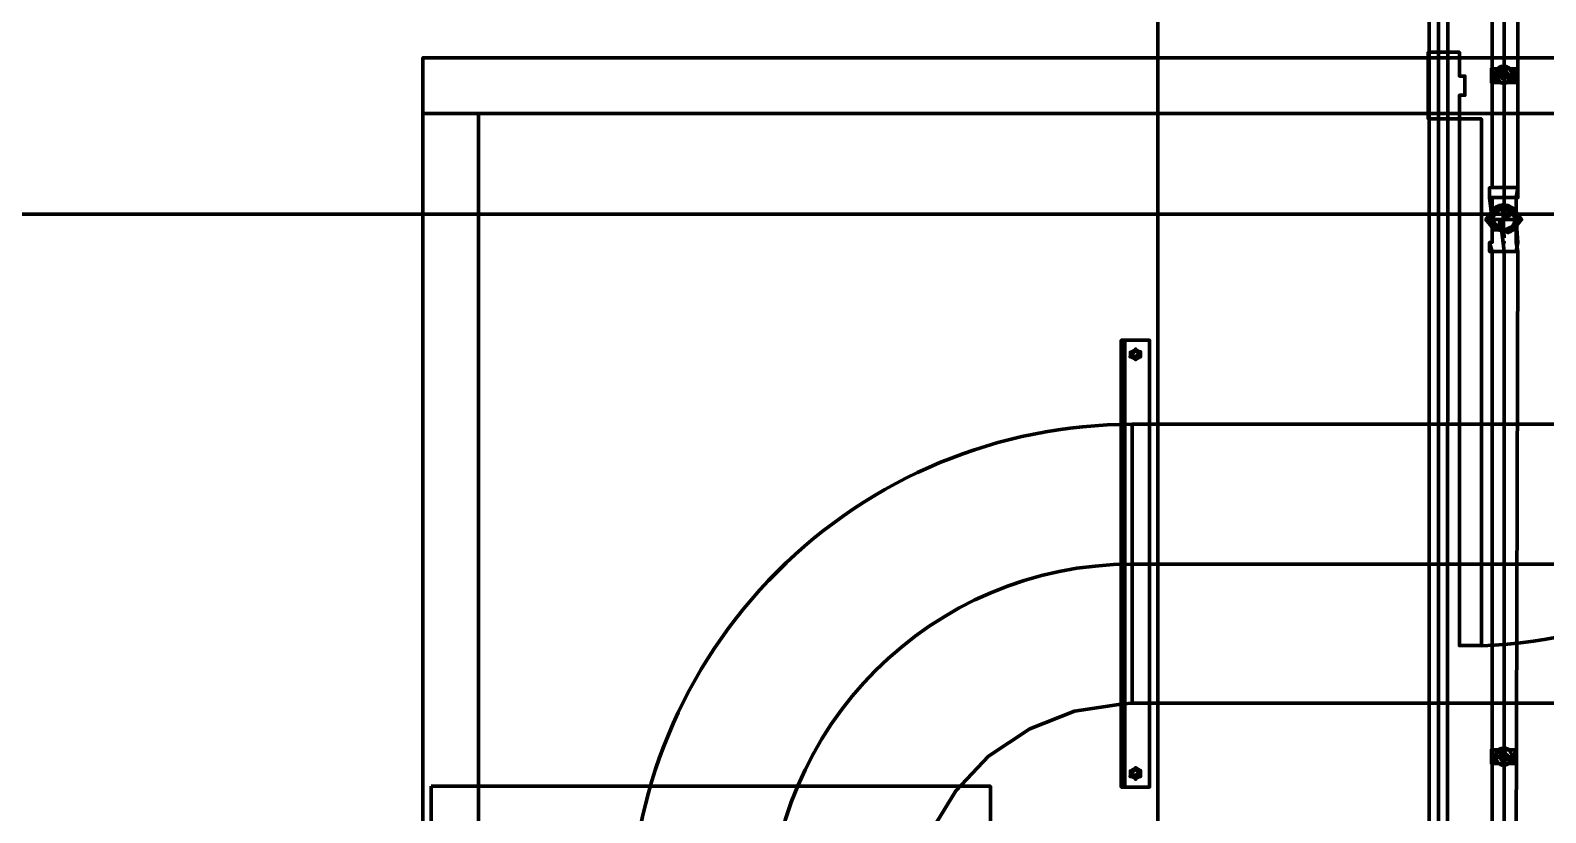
# Model space of a CAD drawing. Extents: x 0 to 1153, y 0 to 816.
# Drawn here: x 525.7 to 543.25, y 428.52 to 437.58 of the extents above; entities that cross this region are included whole.
import ezdxf

# ---------------------------------------------------------------- set-up
doc = ezdxf.new("R2010")
doc.units = 0
doc.header["$MEASUREMENT"] = 0
for name, color, linetype in [('Arch', 7, 'Continuous'), ('Hatch', 7, 'Continuous'), ('HVAC', 7, 'Continuous'), ('PIPE', 7, 'Continuous')]:
    doc.layers.add(name, color=color, linetype=linetype)

msp = doc.modelspace()

# ---------------------------------------------------------------- linework, layer by layer
at = {"layer": 'Arch', "color": 11, "linetype": 'Continuous', "lineweight": 211}
for p, q in [((538.755, 361.77), (538.755, 717.391)), ((917.988, 435.451), (110.871, 435.451))]:
    msp.add_line(p, q, dxfattribs=at)
msp.add_lwpolyline([(530.246, 436.615), (530.246, 427.429), (530.246, 436.615), (530.246, 437.261), (530.246, 436.615), (530.892, 436.615), (634.365, 436.615), (635.011, 436.615), (635.011, 437.261), (635.011, 436.615)], close=True, dxfattribs=at)
for points in [[(635.011, 437.261), (530.246, 437.261), (635.011, 437.261)], [(541.888, 437.261), (541.888, 437.325), (542.248, 437.325), (542.248, 437.049), (542.311, 437.049), (542.311, 436.827), (542.248, 436.827), (542.248, 436.552), (542.248, 430.456), (542.502, 430.456), (542.502, 436.552), (541.888, 436.552), (541.888, 436.615), (541.888, 437.261), (541.888, 436.615)], [(530.892, 427.429), (530.892, 436.615), (530.892, 427.429)]]:
    msp.add_lwpolyline(points, dxfattribs=at)
msp.add_lwpolyline([(542.501, 430.451, 0.401854), (548.344, 436.557, 0.401854), (554.207, 430.456), (554.207, 436.552), (554.461, 436.552), (554.461, 436.827), (554.397, 436.827), (554.397, 437.049), (554.461, 437.049), (554.461, 437.325), (554.821, 437.325), (554.789, 437.261), (554.821, 436.615), (554.789, 437.261)], format="xyb", dxfattribs=at)
at = {"layer": 'Hatch', "color": 251, "linetype": 'Continuous', "lineweight": 211}
msp.add_lwpolyline([(530.341, 428.826), (536.818, 428.826), (536.818, 425.588), (530.341, 425.588)], close=True, dxfattribs=at)
at = {"layer": 'HVAC', "color": 6, "linetype": 'Continuous', "lineweight": 211}
for points in [[(538.374, 433.991), (538.374, 428.816), (538.332, 433.991), (538.66, 433.991), (538.332, 433.991), (538.332, 428.816), (538.66, 428.816), (538.332, 428.816)], [(538.459, 433.827), (538.487, 433.863), (538.51, 433.861), (538.529, 433.844), (538.532, 433.821), (538.52, 433.799), (538.499, 433.79), (538.476, 433.795), (538.461, 433.815), (538.459, 433.824), (538.481, 433.793), (538.533, 433.827), (538.526, 433.805), (538.505, 433.791), (538.481, 433.793), (538.463, 433.81), (538.461, 433.815), (538.501, 433.768), (538.501, 433.768), (538.46, 433.818), (538.462, 433.841), (538.479, 433.86), (538.502, 433.863), (538.522, 433.853), (538.554, 433.8), (538.554, 433.8), (538.533, 433.83), (538.554, 433.853), (538.532, 433.833), (538.501, 433.885), (538.501, 433.885), (538.438, 433.8), (538.438, 433.8), (538.501, 433.768), (538.554, 433.8), (538.554, 433.853), (538.501, 433.885), (538.438, 433.853), (538.438, 433.8), (538.501, 433.768), (538.501, 433.768), (538.554, 433.8), (538.554, 433.8), (538.554, 433.853), (538.554, 433.853), (538.501, 433.885), (538.501, 433.885), (538.438, 433.853), (538.438, 433.8), (538.438, 433.8), (538.438, 433.853), (538.501, 433.885), (538.554, 433.853), (538.554, 433.8), (538.501, 433.768), (538.438, 433.8), (538.501, 433.768), (538.501, 433.768), (538.554, 433.8), (538.554, 433.8), (538.554, 433.853), (538.554, 433.853), (538.501, 433.885), (538.501, 433.885), (538.438, 433.853), (538.438, 433.8), (538.501, 433.768), (538.554, 433.8), (538.554, 433.853), (538.501, 433.885), (538.438, 433.853), (538.438, 433.8), (538.501, 433.768), (538.554, 433.8), (538.554, 433.853), (538.501, 433.885), (538.438, 433.853)], [(538.459, 428.98), (538.487, 429.015), (538.51, 429.014), (538.529, 428.997), (538.532, 428.974), (538.52, 428.951), (538.499, 428.943), (538.476, 428.948), (538.461, 428.968), (538.459, 428.976), (538.481, 428.945), (538.533, 428.98), (538.526, 428.958), (538.505, 428.944), (538.481, 428.945), (538.466, 428.958), (538.501, 428.911), (538.501, 428.911), (538.464, 428.96), (538.459, 428.983), (538.468, 429.004), (538.487, 429.015), (538.51, 429.014), (538.529, 428.997), (538.554, 428.943), (538.554, 428.943), (538.533, 428.983), (538.554, 429.006), (538.532, 428.986), (538.501, 429.038), (538.501, 429.038), (538.462, 428.994), (538.438, 428.943), (538.438, 428.943), (538.438, 429.006), (538.501, 429.038), (538.554, 429.006), (538.554, 428.943), (538.501, 428.911), (538.438, 428.943), (538.501, 428.911), (538.501, 428.911), (538.554, 428.943), (538.554, 428.943), (538.554, 429.006), (538.554, 429.006), (538.501, 429.038), (538.501, 429.038), (538.438, 429.006), (538.438, 428.943), (538.501, 428.911), (538.554, 428.943), (538.554, 429.006), (538.501, 429.038), (538.438, 429.006), (538.438, 428.943), (538.501, 428.911), (538.501, 428.911), (538.554, 428.943), (538.554, 428.943), (538.554, 429.006), (538.554, 429.006), (538.501, 429.038), (538.501, 429.038), (538.438, 429.006), (538.438, 428.943), (538.438, 428.943), (538.501, 428.911), (538.554, 428.943), (538.554, 429.006), (538.501, 429.038), (538.438, 429.006), (538.438, 428.943), (538.501, 428.911), (538.554, 428.943), (538.554, 429.006), (538.501, 429.038), (538.438, 429.006)]]:
    msp.add_lwpolyline(points, close=True, dxfattribs=at)
for points in [[(538.66, 428.816), (538.66, 433.991), (538.66, 428.816)], [(538.459, 431.398), (538.459, 429.789), (538.459, 433.017), (538.459, 431.398), (538.459, 429.789), (538.353, 429.779), (537.792, 429.694), (537.274, 429.493), (536.797, 429.175), (536.416, 428.773), (536.12, 428.286)], [(536.12, 428.286), (536.416, 428.773), (536.797, 429.175), (537.274, 429.493), (537.792, 429.694), (538.353, 429.779), (538.459, 429.789), (538.459, 433.017), (538.459, 431.398), (538.459, 429.789), (538.459, 433.017), (538.459, 429.789), (538.353, 429.779), (537.792, 429.694), (537.274, 429.493), (536.797, 429.175), (536.416, 428.773), (536.12, 428.286)], [(561.107, 433.017), (561.107, 429.789), (561.107, 433.017), (564.981, 432.858), (564.981, 429.948), (561.107, 429.789), (561.107, 433.017), (561.107, 429.789), (564.981, 429.948), (564.981, 432.858), (564.981, 429.948), (589.174, 429.948), (589.174, 432.858), (564.981, 432.858), (561.107, 433.017), (538.459, 433.017), (538.459, 429.789), (561.107, 429.789)], [(564.981, 431.398), (589.174, 431.398), (564.981, 431.398), (561.107, 431.398), (538.459, 431.398), (561.107, 431.398)]]:
    msp.add_lwpolyline(points, dxfattribs=at)
msp.add_lwpolyline([(532.649, 427.196, -0.414574), (538.459, 433.017, 0.414574), (532.649, 427.196, -0.414574), (538.459, 433.017), (538.459, 431.398, 0.41421), (534.257, 427.196)], format="xyb", dxfattribs=at)
for p in [(538.438, 433.8), (538.438, 433.8), (538.501, 433.885), (538.501, 433.885), (538.501, 433.885), (538.501, 433.768), (538.501, 433.768), (538.501, 433.768), (538.554, 433.853), (538.554, 433.853), (538.554, 433.853), (538.554, 433.8), (538.554, 433.8), (538.554, 433.8), (538.501, 429.038), (538.501, 429.038), (538.501, 429.038), (538.438, 428.943), (538.438, 428.943), (538.501, 428.911), (538.501, 428.911), (538.501, 428.911), (538.554, 429.006), (538.554, 429.006), (538.554, 429.006), (538.554, 428.943), (538.554, 428.943), (538.554, 428.943)]:
    msp.add_point(p, dxfattribs=at)
at = {"layer": 'PIPE', "color": 3, "linetype": 'Continuous', "lineweight": 211}
msp.add_line((542.629, 435.017), (542.904, 435.017), dxfattribs=at)
for points in [[(542.766, 479.848), (542.629, 479.848), (542.925, 479.848), (542.766, 479.848), (542.925, 479.848), (542.629, 479.848), (542.904, 479.848), (542.925, 435.758), (542.629, 435.758), (542.629, 479.848), (542.766, 479.848), (542.766, 435.758), (542.766, 480.547), (542.597, 480.547), (542.629, 479.848), (542.629, 480.547), (542.629, 565.785)], [(542.142, 564.981), (542.11, 424.529), (542.142, 424.434), (542.142, 424.508), (541.898, 424.529), (541.898, 564.981)], [(542.004, 564.981), (542.004, 424.529), (542.004, 564.981)], [(542.872, 437.049), (542.66, 437.049), (542.872, 437.049), (542.66, 437.049), (542.872, 437.049), (542.807, 436.976), (542.753, 436.965), (542.702, 436.984), (542.66, 437.049), (542.685, 437.131), (542.729, 437.161), (542.785, 437.163), (542.832, 437.136), (542.872, 437.049), (542.809, 437.065), (542.776, 437.02), (542.72, 437.04), (542.722, 437.093), (542.779, 437.109), (542.727, 437.099), (542.675, 437.118), (542.66, 437.049), (542.675, 437.118), (542.715, 437.155), (542.769, 437.165), (542.82, 437.146), (542.854, 437.104), (542.872, 437.049), (542.793, 436.97), (542.737, 436.968), (542.69, 436.994), (542.66, 437.049), (542.713, 437.065), (542.749, 437.111), (542.803, 437.087), (542.795, 437.032), (542.739, 437.023), (542.795, 437.032), (542.872, 437.049), (542.807, 436.976), (542.753, 436.965), (542.702, 436.984), (542.66, 437.049), (542.685, 437.131), (542.729, 437.161), (542.785, 437.163), (542.832, 437.136), (542.872, 437.049), (542.809, 437.065), (542.776, 437.02), (542.72, 437.04), (542.722, 437.093), (542.779, 437.109), (542.727, 437.099), (542.675, 437.118), (542.66, 437.049), (542.675, 437.118), (542.715, 437.155), (542.769, 437.165), (542.82, 437.146), (542.854, 437.104), (542.872, 437.049), (542.785, 436.968), (542.729, 436.97), (542.66, 437.049), (542.729, 436.97), (542.785, 436.968), (542.872, 437.049), (542.904, 437.134), (542.904, 436.975), (542.618, 436.975), (542.618, 437.134), (542.66, 436.975), (542.904, 436.975), (542.904, 437.134), (542.618, 437.134), (542.66, 436.975), (542.862, 436.975), (542.904, 437.134), (542.904, 436.975), (542.904, 437.134), (542.618, 437.134), (542.66, 436.975), (542.618, 437.134), (542.629, 436.975), (542.618, 437.134), (542.618, 436.975), (542.904, 436.975), (542.904, 437.134), (542.904, 436.975), (542.904, 437.134), (542.618, 437.134), (542.904, 437.134)], [(542.809, 437.065), (542.776, 437.02), (542.714, 437.057), (542.809, 437.065), (542.765, 437.113), (542.714, 437.057), (542.809, 437.065), (542.776, 437.02), (542.714, 437.057), (542.809, 437.065), (542.776, 437.02), (542.776, 437.02), (542.714, 437.057), (542.713, 437.061)], [(542.761, 435.261), (542.709, 435.271), (542.639, 435.342), (542.629, 435.393), (542.639, 435.445), (542.667, 435.487), (542.709, 435.515), (542.761, 435.525), (542.812, 435.515), (542.854, 435.487), (542.883, 435.445), (542.893, 435.393), (542.883, 435.342), (542.854, 435.299), (542.761, 435.261), (542.861, 435.307), (542.889, 435.361), (542.891, 435.414), (542.868, 435.471), (542.812, 435.515), (542.761, 435.557), (542.813, 435.549), (542.858, 435.525), (542.893, 435.49), (542.917, 435.445), (542.967, 435.388), (542.917, 435.341), (542.893, 435.296), (542.858, 435.261), (542.813, 435.237), (542.761, 435.261), (542.654, 435.268), (542.621, 435.307), (542.555, 435.388), (542.61, 435.457), (542.636, 435.5), (542.686, 435.539), (542.747, 435.557), (542.686, 435.539), (542.629, 435.49), (542.555, 435.388), (542.61, 435.329), (542.654, 435.268), (542.761, 435.261), (542.709, 435.271), (542.629, 435.296), (542.605, 435.341), (542.555, 435.388), (542.605, 435.445), (542.636, 435.5), (542.675, 435.533), (542.722, 435.552), (542.774, 435.557), (542.825, 435.544), (542.868, 435.518), (542.907, 435.468), (542.967, 435.388), (542.893, 435.296), (542.858, 435.261), (542.813, 435.237), (542.893, 435.296), (542.967, 435.388), (542.907, 435.468), (542.858, 435.525), (542.8, 435.552), (542.747, 435.557), (542.697, 435.544), (542.636, 435.5), (542.605, 435.445), (542.629, 435.388), (542.65, 435.303), (542.761, 435.261), (542.825, 435.242), (542.877, 435.277), (542.912, 435.329), (542.904, 435.388), (542.872, 435.462), (542.766, 435.525), (542.682, 435.494), (542.629, 435.388), (542.629, 435.642), (542.904, 435.642), (542.766, 435.642), (542.629, 435.642), (542.904, 435.642), (542.904, 435.388), (542.84, 435.271), (542.761, 435.261), (542.709, 435.271), (542.639, 435.342), (542.629, 435.393), (542.639, 435.445), (542.667, 435.487), (542.709, 435.515), (542.761, 435.525), (542.812, 435.515), (542.854, 435.487), (542.883, 435.445), (542.893, 435.393), (542.883, 435.342), (542.854, 435.299), (542.761, 435.261), (542.861, 435.307), (542.889, 435.361), (542.891, 435.414), (542.868, 435.471), (542.812, 435.515), (542.761, 435.557), (542.813, 435.549), (542.858, 435.525), (542.893, 435.49), (542.917, 435.445), (542.967, 435.388), (542.917, 435.341), (542.893, 435.296), (542.858, 435.261), (542.813, 435.237), (542.761, 435.261), (542.654, 435.268), (542.621, 435.307), (542.555, 435.388), (542.61, 435.457), (542.636, 435.5), (542.686, 435.539), (542.747, 435.557), (542.686, 435.539), (542.629, 435.49), (542.555, 435.388), (542.61, 435.329), (542.654, 435.268), (542.761, 435.261), (542.709, 435.271), (542.629, 435.296), (542.605, 435.341), (542.555, 435.388), (542.605, 435.445), (542.636, 435.5), (542.675, 435.533), (542.722, 435.552), (542.774, 435.557), (542.825, 435.544), (542.877, 435.509), (542.912, 435.457), (542.967, 435.388), (542.9, 435.307), (542.868, 435.268), (542.825, 435.242), (542.761, 435.261), (542.825, 435.242), (542.877, 435.277), (542.912, 435.329), (542.967, 435.388), (542.858, 435.525), (542.8, 435.552), (542.747, 435.557), (542.697, 435.544), (542.636, 435.5), (542.605, 435.445), (542.629, 435.388), (542.65, 435.303), (542.761, 435.261), (542.84, 435.271), (542.967, 435.388), (542.912, 435.457), (542.877, 435.509), (542.825, 435.544), (542.766, 435.525), (542.682, 435.494), (542.629, 435.388), (542.597, 435.642), (542.597, 435.758), (542.597, 435.642), (542.925, 435.642), (542.925, 435.758), (542.904, 435.642), (542.904, 435.388), (542.872, 435.462), (542.761, 435.525), (542.812, 435.515), (542.854, 435.487), (542.883, 435.445), (542.893, 435.393), (542.883, 435.342), (542.854, 435.299), (542.761, 435.261), (542.709, 435.271), (542.639, 435.342), (542.629, 435.393), (542.639, 435.445), (542.667, 435.487), (542.719, 435.519), (542.66, 435.479), (542.632, 435.425), (542.63, 435.372), (542.654, 435.315), (542.709, 435.271), (542.761, 435.261), (542.709, 435.271), (542.629, 435.296), (542.605, 435.341), (542.555, 435.388), (542.605, 435.445), (542.629, 435.49), (542.664, 435.525), (542.709, 435.549), (542.761, 435.557), (542.813, 435.549), (542.868, 435.518), (542.9, 435.479), (542.967, 435.388), (542.912, 435.329), (542.886, 435.286), (542.836, 435.247), (542.761, 435.261), (542.836, 435.247), (542.893, 435.296), (542.967, 435.388), (542.912, 435.457), (542.868, 435.518), (542.813, 435.549), (542.761, 435.557), (542.813, 435.549), (542.858, 435.525), (542.893, 435.49), (542.917, 435.445), (542.967, 435.388), (542.917, 435.341), (542.893, 435.296), (542.858, 435.261), (542.813, 435.237), (542.761, 435.261), (542.654, 435.268), (542.621, 435.307), (542.555, 435.388), (542.61, 435.457), (542.636, 435.5), (542.686, 435.539), (542.747, 435.557), (542.686, 435.539), (542.629, 435.49), (542.555, 435.388), (542.61, 435.329), (542.654, 435.268), (542.761, 435.261), (542.872, 435.303), (542.904, 435.388), (542.84, 435.494), (542.766, 435.525), (542.65, 435.462), (542.629, 435.388), (542.709, 435.271), (542.761, 435.261), (542.709, 435.271), (542.629, 435.296), (542.605, 435.341), (542.555, 435.388), (542.605, 435.445), (542.629, 435.49), (542.664, 435.525), (542.709, 435.549), (542.761, 435.557), (542.813, 435.549), (542.868, 435.518), (542.9, 435.479), (542.967, 435.388), (542.912, 435.329), (542.886, 435.286), (542.836, 435.247), (542.761, 435.261), (542.836, 435.247), (542.893, 435.296), (542.967, 435.388), (542.912, 435.457), (542.868, 435.518), (542.813, 435.549), (542.761, 435.557), (542.813, 435.549), (542.858, 435.525), (542.893, 435.49), (542.917, 435.445), (542.967, 435.388), (542.917, 435.341), (542.893, 435.296), (542.858, 435.261), (542.813, 435.237), (542.761, 435.261), (542.709, 435.271), (542.629, 435.296), (542.605, 435.341), (542.555, 435.388), (542.605, 435.445), (542.636, 435.5), (542.675, 435.533), (542.722, 435.552), (542.636, 435.5), (542.605, 435.445), (542.555, 435.388), (542.967, 435.388)], [(542.766, 435.388), (542.766, 435.642), (542.597, 435.642), (542.925, 435.642), (542.766, 435.642), (542.904, 435.642), (542.629, 435.642), (542.766, 435.642), (542.766, 435.758)], [(542.629, 435.758), (542.925, 435.758), (542.629, 435.758), (542.925, 435.758), (542.766, 435.758), (542.629, 435.758), (542.766, 435.758), (542.904, 435.758)], [(542.766, 435.176), (542.747, 435.557), (542.812, 435.515), (542.854, 435.487), (542.883, 435.445), (542.893, 435.393), (542.883, 435.342), (542.854, 435.299), (542.812, 435.271), (542.761, 435.261), (542.709, 435.271), (542.667, 435.299), (542.639, 435.342), (542.629, 435.393), (542.639, 435.445), (542.667, 435.487), (542.747, 435.557), (542.683, 435.5), (542.639, 435.445), (542.629, 435.388), (542.629, 435.123), (542.629, 435.388), (542.65, 435.462), (542.747, 435.557), (542.84, 435.494), (542.904, 435.388), (542.925, 435.123), (542.904, 435.017), (542.597, 435.017), (542.597, 435.123), (542.629, 435.017), (542.629, 428.096)], [(542.904, 428.096), (542.925, 435.017), (542.904, 435.123), (542.904, 435.388), (542.872, 435.303), (542.766, 435.25), (542.682, 435.271), (542.629, 435.393), (542.639, 435.445), (542.667, 435.487), (542.747, 435.557), (542.812, 435.515), (542.854, 435.487), (542.812, 435.515), (542.747, 435.557), (542.802, 435.512), (542.826, 435.435), (542.767, 435.388), (542.828, 435.44), (542.878, 435.454), (542.893, 435.404), (542.886, 435.351), (542.861, 435.307), (542.822, 435.275), (542.772, 435.261), (542.709, 435.271), (542.667, 435.299), (542.639, 435.342), (542.709, 435.271), (542.761, 435.25), (542.696, 435.297), (542.725, 435.377), (542.766, 435.017), (542.766, 428.096), (542.766, 435.017)], [(542.872, 429.165), (542.66, 429.165), (542.872, 429.165), (542.66, 429.165), (542.872, 429.165), (542.807, 429.081), (542.753, 429.07), (542.702, 429.089), (542.66, 429.165), (542.685, 429.235), (542.729, 429.265), (542.785, 429.268), (542.832, 429.241), (542.872, 429.165), (542.809, 429.17), (542.776, 429.125), (542.72, 429.145), (542.722, 429.198), (542.779, 429.214), (542.727, 429.204), (542.675, 429.223), (542.66, 429.165), (542.675, 429.223), (542.715, 429.259), (542.769, 429.27), (542.82, 429.251), (542.872, 429.165), (542.837, 429.105), (542.793, 429.075), (542.737, 429.072), (542.69, 429.099), (542.66, 429.165), (542.713, 429.17), (542.749, 429.216), (542.803, 429.192), (542.795, 429.136), (542.739, 429.128), (542.795, 429.136), (542.872, 429.165), (542.807, 429.081), (542.753, 429.07), (542.702, 429.089), (542.66, 429.165), (542.685, 429.235), (542.729, 429.265), (542.785, 429.268), (542.832, 429.241), (542.872, 429.165), (542.809, 429.17), (542.776, 429.125), (542.72, 429.145), (542.722, 429.198), (542.779, 429.214), (542.727, 429.204), (542.675, 429.223), (542.66, 429.165), (542.675, 429.223), (542.715, 429.259), (542.769, 429.27), (542.82, 429.251), (542.872, 429.165), (542.837, 429.105), (542.793, 429.075), (542.737, 429.072), (542.69, 429.099), (542.66, 429.165), (542.69, 429.099), (542.745, 429.071), (542.8, 429.077), (542.872, 429.165), (542.904, 429.249), (542.904, 429.091), (542.618, 429.091), (542.618, 429.249), (542.66, 429.091), (542.904, 429.091), (542.904, 429.249), (542.618, 429.249), (542.66, 429.091), (542.862, 429.091), (542.904, 429.249), (542.904, 429.091), (542.904, 429.249), (542.618, 429.249), (542.66, 429.091), (542.618, 429.249), (542.629, 429.091), (542.618, 429.249), (542.618, 429.091), (542.904, 429.091), (542.904, 429.249), (542.904, 429.091), (542.904, 429.249), (542.618, 429.249), (542.904, 429.249)], [(542.809, 429.17), (542.776, 429.125), (542.714, 429.162), (542.809, 429.17), (542.765, 429.217), (542.714, 429.162), (542.809, 429.17), (542.776, 429.125), (542.714, 429.162), (542.809, 429.17), (542.776, 429.125), (542.776, 429.125), (542.714, 429.162), (542.713, 429.166)]]:
    msp.add_lwpolyline(points, dxfattribs=at)
for p in [(542.766, 435.123), (542.766, 435.123), (542.766, 435.017), (542.766, 435.017)]:
    msp.add_point(p, dxfattribs=at)

doc.saveas('drawing.dxf')
